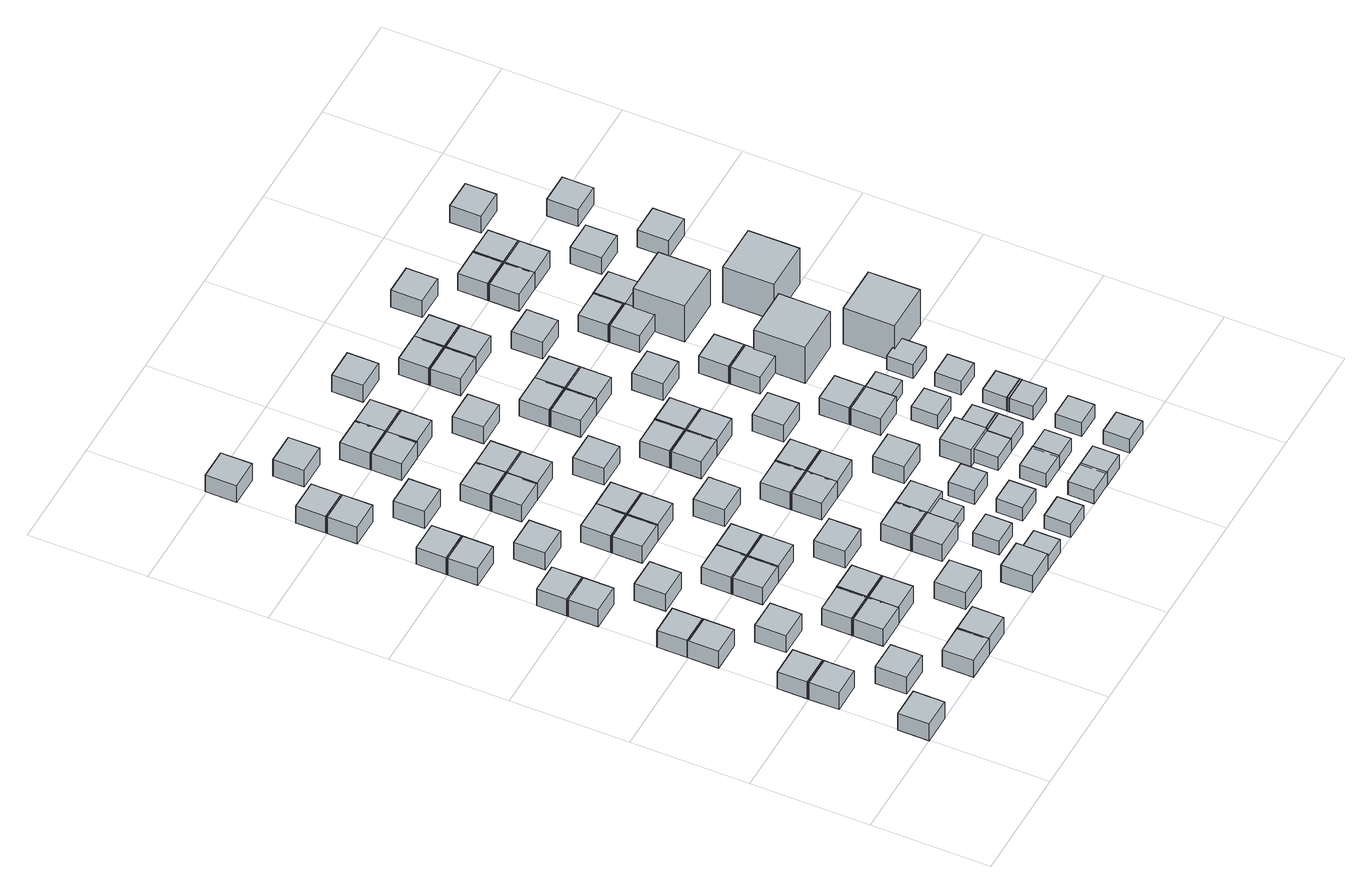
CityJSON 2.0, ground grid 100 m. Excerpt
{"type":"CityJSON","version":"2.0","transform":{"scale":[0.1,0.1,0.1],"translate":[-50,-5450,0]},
"CityObjects":{
"object1":{"type":"GenericCityObject","geometry":[{"type":"Solid","lod":"1","boundaries":[[[[0,1,2,3]],[[4,5,1,0]],[[5,6,2,1]],[[6,7,3,2]],[[7,4,0,3]],[[7,6,5,4]]]]}]},
"object2":{"type":"GenericCityObject","geometry":[{"type":"Solid","lod":"1","boundaries":[[[[8,9,10,11]],[[12,13,9,8]],[[13,14,10,9]],[[14,15,11,10]],[[15,12,8,11]],[[15,14,13,12]]]]}]},
"object3":{"type":"GenericCityObject","geometry":[{"type":"Solid","lod":"1","boundaries":[[[[16,17,18,19]],[[20,21,17,16]],[[21,22,18,17]],[[22,23,19,18]],[[23,20,16,19]],[[23,22,21,20]]]]}]},
"object4":{"type":"GenericCityObject","geometry":[{"type":"Solid","lod":"1","boundaries":[[[[24,25,26,27]],[[28,29,25,24]],[[29,30,26,25]],[[30,31,27,26]],[[31,28,24,27]],[[31,30,29,28]]]]}]},
"object5":{"type":"GenericCityObject","geometry":[{"type":"Solid","lod":"1","boundaries":[[[[32,33,34,35]],[[36,37,33,32]],[[37,38,34,33]],[[38,39,35,34]],[[39,36,32,35]],[[39,38,37,36]]]]}]},
"object6":{"type":"GenericCityObject","geometry":[{"type":"Solid","lod":"1","boundaries":[[[[40,41,42,43]],[[44,45,41,40]],[[45,46,42,41]],[[46,47,43,42]],[[47,44,40,43]],[[47,46,45,44]]]]}]},
"object7":{"type":"GenericCityObject","geometry":[{"type":"Solid","lod":"1","boundaries":[[[[48,49,50,51]],[[52,53,49,48]],[[53,54,50,49]],[[54,55,51,50]],[[55,52,48,51]],[[55,54,53,52]]]]}]},
"object8":{"type":"GenericCityObject","geometry":[{"type":"Solid","lod":"1","boundaries":[[[[56,57,58,59]],[[60,61,57,56]],[[61,62,58,57]],[[62,63,59,58]],[[63,60,56,59]],[[63,62,61,60]]]]}]},
"object9":{"type":"GenericCityObject","geometry":[{"type":"Solid","lod":"1","boundaries":[[[[64,65,66,67]],[[68,69,65,64]],[[69,70,66,65]],[[70,71,67,66]],[[71,68,64,67]],[[71,70,69,68]]]]}]},
"object10":{"type":"GenericCityObject","geometry":[{"type":"Solid","lod":"1","boundaries":[[[[72,73,74,75]],[[76,77,73,72]],[[77,78,74,73]],[[78,79,75,74]],[[79,76,72,75]],[[79,78,77,76]]]]}]},
"object11":{"type":"GenericCityObject","geometry":[{"type":"Solid","lod":"1","boundaries":[[[[80,81,82,83]],[[84,85,81,80]],[[85,86,82,81]],[[86,87,83,82]],[[87,84,80,83]],[[87,86,85,84]]]]}]},
"object12":{"type":"GenericCityObject","geometry":[{"type":"Solid","lod":"1","boundaries":[[[[88,89,90,91]],[[92,93,89,88]],[[93,94,90,89]],[[94,95,91,90]],[[95,92,88,91]],[[95,94,93,92]]]]}]},
"object13":{"type":"GenericCityObject","geometry":[{"type":"Solid","lod":"1","boundaries":[[[[96,97,98,99]],[[100,101,97,96]],[[101,102,98,97]],[[102,103,99,98]],[[103,100,96,99]],[[103,102,101,100]]]]}]},
"object14":{"type":"GenericCityObject","geometry":[{"type":"Solid","lod":"1","boundaries":[[[[104,105,106,107]],[[108,109,105,104]],[[109,110,106,105]],[[110,111,107,106]],[[111,108,104,107]],[[111,110,109,108]]]]}]},
"object15":{"type":"GenericCityObject","geometry":[{"type":"Solid","lod":"1","boundaries":[[[[112,113,114,115]],[[116,117,113,112]],[[117,118,114,113]],[[118,119,115,114]],[[119,116,112,115]],[[119,118,117,116]]]]}]},
"object16":{"type":"GenericCityObject","geometry":[{"type":"Solid","lod":"1","boundaries":[[[[120,121,122,123]],[[124,125,121,120]],[[125,126,122,121]],[[126,127,123,122]],[[127,124,120,123]],[[127,126,125,124]]]]}]},
"object17":{"type":"GenericCityObject","geometry":[{"type":"Solid","lod":"1","boundaries":[[[[128,129,130,131]],[[132,133,129,128]],[[133,134,130,129]],[[134,135,131,130]],[[135,132,128,131]],[[135,134,133,132]]]]}]},
"object18":{"type":"GenericCityObject","geometry":[{"type":"Solid","lod":"1","boundaries":[[[[136,137,138,139]],[[140,141,137,136]],[[141,142,138,137]],[[142,143,139,138]],[[143,140,136,139]],[[143,142,141,140]]]]}]},
"object19":{"type":"GenericCityObject","geometry":[{"type":"Solid","lod":"1","boundaries":[[[[144,145,146,147]],[[148,149,145,144]],[[149,150,146,145]],[[150,151,147,146]],[[151,148,144,147]],[[151,150,149,148]]]]}]},
"object20":{"type":"GenericCityObject","geometry":[{"type":"Solid","lod":"1","boundaries":[[[[152,153,154,155]],[[156,157,153,152]],[[157,158,154,153]],[[158,159,155,154]],[[159,156,152,155]],[[159,158,157,156]]]]}]},
"object21":{"type":"GenericCityObject","geometry":[{"type":"Solid","lod":"1","boundaries":[[[[160,161,162,163]],[[164,165,161,160]],[[165,166,162,161]],[[166,167,163,162]],[[167,164,160,163]],[[167,166,165,164]]]]}]},
"object22":{"type":"GenericCityObject","geometry":[{"type":"Solid","lod":"1","boundaries":[[[[168,169,170,171]],[[172,173,169,168]],[[173,174,170,169]],[[174,175,171,170]],[[175,172,168,171]],[[175,174,173,172]]]]}]},
"object23":{"type":"GenericCityObject","geometry":[{"type":"Solid","lod":"1","boundaries":[[[[176,177,178,179]],[[180,181,177,176]],[[181,182,178,177]],[[182,183,179,178]],[[183,180,176,179]],[[183,182,181,180]]]]}]},
"object24":{"type":"GenericCityObject","geometry":[{"type":"Solid","lod":"1","boundaries":[[[[184,185,186,187]],[[188,189,185,184]],[[189,190,186,185]],[[190,191,187,186]],[[191,188,184,187]],[[191,190,189,188]]]]}]},
"object25":{"type":"GenericCityObject","geometry":[{"type":"Solid","lod":"1","boundaries":[[[[192,193,194,195]],[[196,197,193,192]],[[197,198,194,193]],[[198,199,195,194]],[[199,196,192,195]],[[199,198,197,196]]]]}]},
"object26":{"type":"GenericCityObject","geometry":[{"type":"Solid","lod":"1","boundaries":[[[[200,201,202,203]],[[204,205,201,200]],[[205,206,202,201]],[[206,207,203,202]],[[207,204,200,203]],[[207,206,205,204]]]]}]},
"object27":{"type":"GenericCityObject","geometry":[{"type":"Solid","lod":"1","boundaries":[[[[208,209,210,211]],[[212,213,209,208]],[[213,214,210,209]],[[214,215,211,210]],[[215,212,208,211]],[[215,214,213,212]]]]}]},
"object28":{"type":"GenericCityObject","geometry":[{"type":"Solid","lod":"1","boundaries":[[[[216,217,218,219]],[[220,221,217,216]],[[221,222,218,217]],[[222,223,219,218]],[[223,220,216,219]],[[223,222,221,220]]]]}]},
"object29":{"type":"GenericCityObject","geometry":[{"type":"Solid","lod":"1","boundaries":[[[[224,225,226,227]],[[228,229,225,224]],[[229,230,226,225]],[[230,231,227,226]],[[231,228,224,227]],[[231,230,229,228]]]]}]},
"object30":{"type":"GenericCityObject","geometry":[{"type":"Solid","lod":"1","boundaries":[[[[232,233,234,235]],[[236,237,233,232]],[[237,238,234,233]],[[238,239,235,234]],[[239,236,232,235]],[[239,238,237,236]]]]}]},
"object31":{"type":"GenericCityObject","geometry":[{"type":"Solid","lod":"1","boundaries":[[[[240,241,242,243]],[[244,245,241,240]],[[245,246,242,241]],[[246,247,243,242]],[[247,244,240,243]],[[247,246,245,244]]]]}]},
"object32":{"type":"GenericCityObject","geometry":[{"type":"Solid","lod":"1","boundaries":[[[[248,249,250,251]],[[252,253,249,248]],[[253,254,250,249]],[[254,255,251,250]],[[255,252,248,251]],[[255,254,253,252]]]]}]},
"object33":{"type":"GenericCityObject","geometry":[{"type":"Solid","lod":"1","boundaries":[[[[256,257,258,259]],[[260,261,257,256]],[[261,262,258,257]],[[262,263,259,258]],[[263,260,256,259]],[[263,262,261,260]]]]}]},
"object34":{"type":"GenericCityObject","geometry":[{"type":"Solid","lod":"1","boundaries":[[[[264,265,266,267]],[[268,269,265,264]],[[269,270,266,265]],[[270,271,267,266]],[[271,268,264,267]],[[271,270,269,268]]]]}]},
"object35":{"type":"GenericCityObject","geometry":[{"type":"Solid","lod":"1","boundaries":[[[[272,273,274,275]],[[276,277,273,272]],[[277,278,274,273]],[[278,279,275,274]],[[279,276,272,275]],[[279,278,277,276]]]]}]},
"object36":{"type":"GenericCityObject","geometry":[{"type":"Solid","lod":"1","boundaries":[[[[280,281,282,283]],[[284,285,281,280]],[[285,286,282,281]],[[286,287,283,282]],[[287,284,280,283]],[[287,286,285,284]]]]}]},
"object37":{"type":"GenericCityObject","geometry":[{"type":"Solid","lod":"1","boundaries":[[[[288,289,290,291]],[[292,293,289,288]],[[293,294,290,289]],[[294,295,291,290]],[[295,292,288,291]],[[295,294,293,292]]]]}]},
"object38":{"type":"GenericCityObject","geometry":[{"type":"Solid","lod":"1","boundaries":[[[[296,297,298,299]],[[300,301,297,296]],[[301,302,298,297]],[[302,303,299,298]],[[303,300,296,299]],[[303,302,301,300]]]]}]},
"object39":{"type":"GenericCityObject","geometry":[{"type":"Solid","lod":"1","boundaries":[[[[304,305,306,307]],[[308,309,305,304]],[[309,310,306,305]],[[310,311,307,306]],[[311,308,304,307]],[[311,310,309,308]]]]}]},
"object40":{"type":"GenericCityObject","geometry":[{"type":"Solid","lod":"1","boundaries":[[[[312,313,314,315]],[[316,317,313,312]],[[317,318,314,313]],[[318,319,315,314]],[[319,316,312,315]],[[319,318,317,316]]]]}]},
"object41":{"type":"GenericCityObject","geometry":[{"type":"Solid","lod":"1","boundaries":[[[[320,321,322,323]],[[324,325,321,320]],[[325,326,322,321]],[[326,327,323,322]],[[327,324,320,323]],[[327,326,325,324]]]]}]},
"object42":{"type":"GenericCityObject","geometry":[{"type":"Solid","lod":"1","boundaries":[[[[328,329,330,331]],[[332,333,329,328]],[[333,334,330,329]],[[334,335,331,330]],[[335,332,328,331]],[[335,334,333,332]]]]}]},
"object43":{"type":"GenericCityObject","geometry":[{"type":"Solid","lod":"1","boundaries":[[[[336,337,338,339]],[[340,341,337,336]],[[341,342,338,337]],[[342,343,339,338]],[[343,340,336,339]],[[343,342,341,340]]]]}]},
"object44":{"type":"GenericCityObject","geometry":[{"type":"Solid","lod":"1","boundaries":[[[[344,345,346,347]],[[348,349,345,344]],[[349,350,346,345]],[[350,351,347,346]],[[351,348,344,347]],[[351,350,349,348]]]]}]},
"object45":{"type":"GenericCityObject","geometry":[{"type":"Solid","lod":"1","boundaries":[[[[352,353,354,355]],[[356,357,353,352]],[[357,358,354,353]],[[358,359,355,354]],[[359,356,352,355]],[[359,358,357,356]]]]}]},
"object46":{"type":"GenericCityObject","geometry":[{"type":"Solid","lod":"1","boundaries":[[[[360,361,362,363]],[[364,365,361,360]],[[365,366,362,361]],[[366,367,363,362]],[[367,364,360,363]],[[367,366,365,364]]]]}]},
"object47":{"type":"GenericCityObject","geometry":[{"type":"Solid","lod":"1","boundaries":[[[[368,369,370,371]],[[372,373,369,368]],[[373,374,370,369]],[[374,375,371,370]],[[375,372,368,371]],[[375,374,373,372]]]]}]},
"object48":{"type":"GenericCityObject","geometry":[{"type":"Solid","lod":"1","boundaries":[[[[376,377,378,379]],[[380,381,377,376]],[[381,382,378,377]],[[382,383,379,378]],[[383,380,376,379]],[[383,382,381,380]]]]}]},
"object49":{"type":"GenericCityObject","geometry":[{"type":"Solid","lod":"1","boundaries":[[[[384,385,386,387]],[[388,389,385,384]],[[389,390,386,385]],[[390,391,387,386]],[[391,388,384,387]],[[391,390,389,388]]]]}]},
"object50":{"type":"GenericCityObject","geometry":[{"type":"Solid","lod":"1","boundaries":[[[[392,393,394,395]],[[396,397,393,392]],[[397,398,394,393]],[[398,399,395,394]],[[399,396,392,395]],[[399,398,397,396]]]]}]},
"object51":{"type":"GenericCityObject","geometry":[{"type":"Solid","lod":"1","boundaries":[[[[400,401,402,403]],[[404,405,401,400]],[[405,406,402,401]],[[406,407,403,402]],[[407,404,400,403]],[[407,406,405,404]]]]}]},
"object52":{"type":"GenericCityObject","geometry":[{"type":"Solid","lod":"1","boundaries":[[[[408,409,410,411]],[[412,413,409,408]],[[413,414,410,409]],[[414,415,411,410]],[[415,412,408,411]],[[415,414,413,412]]]]}]},
"object53":{"type":"GenericCityObject","geometry":[{"type":"Solid","lod":"1","boundaries":[[[[416,417,418,419]],[[420,421,417,416]],[[421,422,418,417]],[[422,423,419,418]],[[423,420,416,419]],[[423,422,421,420]]]]}]},
"object54":{"type":"GenericCityObject","geometry":[{"type":"Solid","lod":"1","boundaries":[[[[424,425,426,427]],[[428,429,425,424]],[[429,430,426,425]],[[430,431,427,426]],[[431,428,424,427]],[[431,430,429,428]]]]}]},
"object55":{"type":"GenericCityObject","geometry":[{"type":"Solid","lod":"1","boundaries":[[[[432,433,434,435]],[[436,437,433,432]],[[437,438,434,433]],[[438,439,435,434]],[[439,436,432,435]],[[439,438,437,436]]]]}]},
"object56":{"type":"GenericCityObject","geometry":[{"type":"Solid","lod":"1","boundaries":[[[[440,441,442,443]],[[444,445,441,440]],[[445,446,442,441]],[[446,447,443,442]],[[447,444,440,443]],[[447,446,445,444]]]]}]},
"object57":{"type":"GenericCityObject","geometry":[{"type":"Solid","lod":"1","boundaries":[[[[448,449,450,451]],[[452,453,449,448]],[[453,454,450,449]],[[454,455,451,450]],[[455,452,448,451]],[[455,454,453,452]]]]}]},
"object58":{"type":"GenericCityObject","geometry":[{"type":"Solid","lod":"1","boundaries":[[[[456,457,458,459]],[[460,461,457,456]],[[461,462,458,457]],[[462,463,459,458]],[[463,460,456,459]],[[463,462,461,460]]]]}]},
"object59":{"type":"GenericCityObject","geometry":[{"type":"Solid","lod":"1","boundaries":[[[[464,465,466,467]],[[468,469,465,464]],[[469,470,466,465]],[[470,471,467,466]],[[471,468,464,467]],[[471,470,469,468]]]]}]},
"object60":{"type":"GenericCityObject","geometry":[{"type":"Solid","lod":"1","boundaries":[[[[472,473,474,475]],[[476,477,473,472]],[[477,478,474,473]],[[478,479,475,474]],[[479,476,472,475]],[[479,478,477,476]]]]}]},
"object61":{"type":"GenericCityObject","geometry":[{"type":"Solid","lod":"1","boundaries":[[[[480,481,482,483]],[[484,485,481,480]],[[485,486,482,481]],[[486,487,483,482]],[[487,484,480,483]],[[487,486,485,484]]]]}]},
"object62":{"type":"GenericCityObject","geometry":[{"type":"Solid","lod":"1","boundaries":[[[[488,489,490,491]],[[492,493,489,488]],[[493,494,490,489]],[[494,495,491,490]],[[495,492,488,491]],[[495,494,493,492]]]]}]},
"object63":{"type":"GenericCityObject","geometry":[{"type":"Solid","lod":"1","boundaries":[[[[496,497,498,499]],[[500,501,497,496]],[[501,502,498,497]],[[502,503,499,498]],[[503,500,496,499]],[[503,502,501,500]]]]}]},
"object64":{"type":"GenericCityObject","geometry":[{"type":"Solid","lod":"1","boundaries":[[[[504,505,506,507]],[[508,509,505,504]],[[509,510,506,505]],[[510,511,507,506]],[[511,508,504,507]],[[511,510,509,508]]]]}]},
"object65":{"type":"GenericCityObject","geometry":[{"type":"Solid","lod":"1","boundaries":[[[[512,513,514,515]],[[516,517,513,512]],[[517,518,514,513]],[[518,519,515,514]],[[519,516,512,515]],[[519,518,517,516]]]]}]},
"object66":{"type":"GenericCityObject","geometry":[{"type":"Solid","lod":"1","boundaries":[[[[520,521,522,523]],[[524,525,521,520]],[[525,526,522,521]],[[526,527,523,522]],[[527,524,520,523]],[[527,526,525,524]]]]}]},
"object67":{"type":"GenericCityObject","geometry":[{"type":"Solid","lod":"1","boundaries":[[[[528,529,530,531]],[[532,533,529,528]],[[533,534,530,529]],[[534,535,531,530]],[[535,532,528,531]],[[535,534,533,532]]]]}]},
"object68":{"type":"GenericCityObject","geometry":[{"type":"Solid","lod":"1","boundaries":[[[[536,537,538,539]],[[540,541,537,536]],[[541,542,538,537]],[[542,543,539,538]],[[543,540,536,539]],[[543,542,541,540]]]]}]},
"object69":{"type":"GenericCityObject","geometry":[{"type":"Solid","lod":"1","boundaries":[[[[544,545,546,547]],[[548,549,545,544]],[[549,550,546,545]],[[550,551,547,546]],[[551,548,544,547]],[[551,550,549,548]]]]}]},
"object70":{"type":"GenericCityObject","geometry":[{"type":"Solid","lod":"1","boundaries":[[[[552,553,554,555]],[[556,557,553,552]],[[557,558,554,553]],[[558,559,555,554]],[[559,556,552,555]],[[559,558,557,556]]]]}]},
"object71":{"type":"GenericCityObject","geometry":[{"type":"Solid","lod":"1","boundaries":[[[[560,561,562,563]],[[564,565,561,560]],[[565,566,562,561]],[[566,567,563,562]],[[567,564,560,563]],[[567,566,565,564]]]]}]},
"object72":{"type":"GenericCityObject","geometry":[{"type":"Solid","lod":"1","boundaries":[[[[568,569,570,571]],[[572,573,569,568]],[[573,574,570,569]],[[574,575,571,570]],[[575,572,568,571]],[[575,574,573,572]]]]}]},
"object73":{"type":"GenericCityObject","geometry":[{"type":"Solid","lod":"1","boundaries":[[[[576,577,578,579]],[[580,581,577,576]],[[581,582,578,577]],[[582,583,579,578]],[[583,580,576,579]],[[583,582,581,580]]]]}]},
"object74":{"type":"GenericCityObject","geometry":[{"type":"Solid","lod":"1","boundaries":[[[[584,585,586,587]],[[588,589,585,584]],[[589,590,586,585]],[[590,591,587,586]],[[591,588,584,587]],[[591,590,589,588]]]]}]},
"object75":{"type":"GenericCityObject","geometry":[{"type":"Solid","lod":"1","boundaries":[[[[592,593,594,595]],[[596,597,593,592]],[[597,598,594,593]],[[598,599,595,594]],[[599,596,592,595]],[[599,598,597,596]]]]}]},
"object76":{"type":"GenericCityObject","geometry":[{"type":"Solid","lod":"1","boundaries":[[[[600,601,602,603]],[[604,605,601,600]],[[605,606,602,601]],[[606,607,603,602]],[[607,604,600,603]],[[607,606,605,604]]]]}]},
"object77":{"type":"GenericCityObject","geometry":[{"type":"Solid","lod":"1","boundaries":[[[[608,609,610,611]],[[612,613,609,608]],[[613,614,610,609]],[[614,615,611,610]],[[615,612,608,611]],[[615,614,613,612]]]]}]},
"object78":{"type":"GenericCityObject","geometry":[{"type":"Solid","lod":"1","boundaries":[[[[616,617,618,619]],[[620,621,617,616]],[[621,622,618,617]],[[622,623,619,618]],[[623,620,616,619]],[[623,622,621,620]]]]}]},
"object79":{"type":"GenericCityObject","geometry":[{"type":"Solid","lod":"1","boundaries":[[[[624,625,626,627]],[[628,629,625,624]],[[629,630,626,625]],[[630,631,627,626]],[[631,628,624,627]],[[631,630,629,628]]]]}]},
"object80":{"type":"GenericCityObject","geometry":[{"type":"Solid","lod":"1","boundaries":[[[[632,633,634,635]],[[636,637,633,632]],[[637,638,634,633]],[[638,639,635,634]],[[639,636,632,635]],[[639,638,637,636]]]]}]},
"object81":{"type":"GenericCityObject","geometry":[{"type":"Solid","lod":"1","boundaries":[[[[640,641,642,643]],[[644,645,641,640]],[[645,646,642,641]],[[646,647,643,642]],[[647,644,640,643]],[[647,646,645,644]]]]}]},
"object82":{"type":"GenericCityObject","geometry":[{"type":"Solid","lod":"1","boundaries":[[[[648,649,650,651]],[[652,653,649,648]],[[653,654,650,649]],[[654,655,651,650]],[[655,652,648,651]],[[655,654,653,652]]]]}]},
"object83":{"type":"GenericCityObject","geometry":[{"type":"Solid","lod":"1","boundaries":[[[[656,657,658,659]],[[660,661,657,656]],[[661,662,658,657]],[[662,663,659,658]],[[663,660,656,659]],[[663,662,661,660]]]]}]},
"object84":{"type":"GenericCityObject","geometry":[{"type":"Solid","lod":"1","boundaries":[[[[664,665,666,667]],[[668,669,665,664]],[[669,670,666,665]],[[670,671,667,666]],[[671,668,664,667]],[[671,670,669,668]]]]}]},
"object85":{"type":"GenericCityObject","geometry":[{"type":"Solid","lod":"1","boundaries":[[[[672,673,674,675]],[[676,677,673,672]],[[677,678,674,673]],[[678,679,675,674]],[[679,676,672,675]],[[679,678,677,676]]]]}]},
"object86":{"type":"GenericCityObject","geometry":[{"type":"Solid","lod":"1","boundaries":[[[[680,681,682,683]],[[684,685,681,680]],[[685,686,682,681]],[[686,687,683,682]],[[687,684,680,683]],[[687,686,685,684]]]]}]},
"object87":{"type":"GenericCityObject","geometry":[{"type":"Solid","lod":"1","boundaries":[[[[688,689,690,691]],[[692,693,689,688]],[[693,694,690,689]],[[694,695,691,690]],[[695,692,688,691]],[[695,694,693,692]]]]}]},
"object88":{"type":"GenericCityObject","geometry":[{"type":"Solid","lod":"1","boundaries":[[[[696,697,698,699]],[[700,701,697,696]],[[701,702,698,697]],[[702,703,699,698]],[[703,700,696,699]],[[703,702,701,700]]]]}]},
"object89":{"type":"GenericCityObject","geometry":[{"type":"Solid","lod":"1","boundaries":[[[[704,705,706,707]],[[708,709,705,704]],[[709,710,706,705]],[[710,711,707,706]],[[711,708,704,707]],[[711,710,709,708]]]]}]},
"object90":{"type":"GenericCityObject","geometry":[{"type":"Solid","lod":"1","boundaries":[[[[712,713,714,715]],[[716,717,713,712]],[[717,718,714,713]],[[718,719,715,714]],[[719,716,712,715]],[[719,718,717,716]]]]}]},
"object91":{"type":"GenericCityObject","geometry":[{"type":"Solid","lod":"1","boundaries":[[[[720,721,722,723]],[[724,725,721,720]],[[725,726,722,721]],[[726,727,723,722]],[[727,724,720,723]],[[727,726,725,724]]]]}]},
"object92":{"type":"GenericCityObject","geometry":[{"type":"Solid","lod":"1","boundaries":[[[[728,729,730,731]],[[732,733,729,728]],[[733,734,730,729]],[[734,735,731,730]],[[735,732,728,731]],[[735,734,733,732]]]]}]},
"object93":{"type":"GenericCityObject","geometry":[{"type":"Solid","lod":"1","boundaries":[[[[736,737,738,739]],[[740,741,737,736]],[[741,742,738,737]],[[742,743,739,738]],[[743,740,736,739]],[[743,742,741,740]]]]}]},
"object94":{"type":"GenericCityObject","geometry":[{"type":"Solid","lod":"1","boundaries":[[[[744,745,746,747]],[[748,749,745,744]],[[749,750,746,745]],[[750,751,747,746]],[[751,748,744,747]],[[751,750,749,748]]]]}]},
"object95":{"type":"GenericCityObject","geometry":[{"type":"Solid","lod":"1","boundaries":[[[[752,753,754,755]],[[756,757,753,752]],[[757,758,754,753]],[[758,759,755,754]],[[759,756,752,755]],[[759,758,757,756]]]]}]},
"object96":{"type":"GenericCityObject","geometry":[{"type":"Solid","lod":"1","boundaries":[[[[760,761,762,763]],[[764,765,761,760]],[[765,766,762,761]],[[766,767,763,762]],[[767,764,760,763]],[[767,766,765,764]]]]}]},
"object97":{"type":"GenericCityObject","geometry":[{"type":"Solid","lod":"1","boundaries":[[[[768,769,770,771]],[[772,773,769,768]],[[773,774,770,769]],[[774,775,771,770]],[[775,772,768,771]],[[775,774,773,772]]]]}]},
"object98":{"type":"GenericCityObject","geometry":[{"type":"Solid","lod":"1","boundaries":[[[[776,777,778,779]],[[780,781,777,776]],[[781,782,778,777]],[[782,783,779,778]],[[783,780,776,779]],[[783,782,781,780]]]]}]},
"object99":{"type":"GenericCityObject","geometry":[{"type":"Solid","lod":"1","boundaries":[[[[784,785,786,787]],[[788,789,785,784]],[[789,790,786,785]],[[790,791,787,786]],[[791,788,784,787]],[[791,790,789,788]]]]}]},
"object100":{"type":"GenericCityObject","geometry":[{"type":"Solid","lod":"1","boundaries":[[[[792,793,794,795]],[[796,797,793,792]],[[797,798,794,793]],[[798,799,795,794]],[[799,796,792,795]],[[799,798,797,796]]]]}]},
"object101":{"type":"GenericCityObject","geometry":[{"type":"Solid","lod":"1","boundaries":[[[[800,801,802,803]],[[804,805,801,800]],[[805,806,802,801]],[[806,807,803,802]],[[807,804,800,803]],[[807,806,805,804]]]]}]},
"object102":{"type":"GenericCityObject","geometry":[{"type":"Solid","lod":"1","boundaries":[[[[808,809,810,811]],[[812,813,809,808]],[[813,814,810,809]],[[814,815,811,810]],[[815,812,808,811]],[[815,814,813,812]]]]}]},
"object103":{"type":"GenericCityObject","geometry":[{"type":"Solid","lod":"1","boundaries":[[[[816,817,818,819]],[[820,821,817,816]],[[821,822,818,817]],[[822,823,819,818]],[[823,820,816,819]],[[823,822,821,820]]]]}]},
"object104":{"type":"GenericCityObject","geometry":[{"type":"Solid","lod":"1","boundaries":[[[[824,825,826,827]],[[828,829,825,824]],[[829,830,826,825]],[[830,831,827,826]],[[831,828,824,827]],[[831,830,829,828]]]]}]},
"object105":{"type":"GenericCityObject","geometry":[{"type":"Solid","lod":"1","boundaries":[[[[832,833,834,835]],[[836,837,833,832]],[[837,838,834,833]],[[838,839,835,834]],[[839,836,832,835]],[[839,838,837,836]]]]}]},
"object106":{"type":"GenericCityObject","geometry":[{"type":"Solid","lod":"1","boundaries":[[[[840,841,842,843]],[[844,845,841,840]],[[845,846,842,841]],[[846,847,843,842]],[[847,844,840,843]],[[847,846,845,844]]]]}]},
"object107":{"type":"GenericCityObject","geometry":[{"type":"Solid","lod":"1","boundaries":[[[[848,849,850,851]],[[852,853,849,848]],[[853,854,850,849]],[[854,855,851,850]],[[855,852,848,851]],[[855,854,853,852]]]]}]},
"object108":{"type":"GenericCityObject","geometry":[{"type":"Solid","lod":"1","boundaries":[[[[856,857,858,859]],[[860,861,857,856]],[[861,862,858,857]],[[862,863,859,858]],[[863,860,856,859]],[[863,862,861,860]]]]}]},
"object109":{"type":"GenericCityObject","geometry":[{"type":"Solid","lod":"1","boundaries":[[[[864,865,866,867]],[[868,869,865,864]],[[869,870,866,865]],[[870,871,867,866]],[[871,868,864,867]],[[871,870,869,868]]]]}]},
"object110":{"type":"GenericCityObject","geometry":[{"type":"Solid","lod":"1","boundaries":[[[[872,873,874,875]],[[876,877,873,872]],[[877,878,874,873]],[[878,879,875,874]],[[879,876,872,875]],[[879,878,877,876]]]]}]},
"object111":{"type":"GenericCityObject","geometry":[{"type":"Solid","lod":"1","boundaries":[[[[880,881,882,883]],[[884,885,881,880]],[[885,886,882,881]],[[886,887,883,882]],[[887,884,880,883]],[[887,886,885,884]]]]}]},
"object112":{"type":"GenericCityObject","geometry":[{"type":"Solid","lod":"1","boundaries":[[[[888,889,890,891]],[[892,893,889,888]],[[893,894,890,889]],[[894,895,891,890]],[[895,892,888,891]],[[895,894,893,892]]]]}]}
},
"vertices":[
[0,0,0],[262,0,0],[262,262,0],[0,262,0],[0,0,175],[262,0,175],[262,262,175],[0,262,175],
[0,750,0],[262,750,0],[262,1012,0],[0,1012,0],[0,750,175],[262,750,175],[262,1012,175],[0,1012,175],
[0,1000,0],[262,1000,0],[262,1262,0],[0,1262,0],[0,1000,175],[262,1000,175],[262,1262,175],[0,1262,175],
[370,370,0],[632,370,0],[632,632,0],[370,632,0],[370,370,175],[632,370,175],[632,632,175],[370,632,175],
[0,1750,0],[262,1750,0],[262,2012,0],[0,2012,0],[0,1750,175],[262,1750,175],[262,2012,175],[0,2012,175],
[0,2000,0],[262,2000,0],[262,2262,0],[0,2262,0],[0,2000,175],[262,2000,175],[262,2262,175],[0,2262,175],
[750,0,0],[1012,0,0],[1012,262,0],[750,262,0],[750,0,175],[1012,0,175],[1012,262,175],[750,262,175],
[370,1370,0],[632,1370,0],[632,1632,0],[370,1632,0],[370,1370,175],[632,1370,175],[632,1632,175],[370,1632,175],
[0,2750,0],[262,2750,0],[262,3012,0],[0,3012,0],[0,2750,175],[262,2750,175],[262,3012,175],[0,3012,175],
[0,3000,0],[262,3000,0],[262,3262,0],[0,3262,0],[0,3000,175],[262,3000,175],[262,3262,175],[0,3262,175],
[750,750,0],[1012,750,0],[1012,1012,0],[750,1012,0],[750,750,175],[1012,750,175],[1012,1012,175],[750,1012,175],
[1000,0,0],[1262,0,0],[1262,262,0],[1000,262,0],[1000,0,175],[1262,0,175],[1262,262,175],[1000,262,175],
[750,1000,0],[1012,1000,0],[1012,1262,0],[750,1262,0],[750,1000,175],[1012,1000,175],[1012,1262,175],[750,1262,175],
[370,2370,0],[632,2370,0],[632,2632,0],[370,2632,0],[370,2370,175],[632,2370,175],[632,2632,175],[370,2632,175],
[0,3750,0],[262,3750,0],[262,4012,0],[0,4012,0],[0,3750,175],[262,3750,175],[262,4012,175],[0,4012,175],
[0,4000,0],[262,4000,0],[262,4262,0],[0,4262,0],[0,4000,175],[262,4000,175],[262,4262,175],[0,4262,175],
[1000,750,0],[1262,750,0],[1262,1012,0],[1000,1012,0],[1000,750,175],[1262,750,175],[1262,1012,175],[1000,1012,175],
[750,1750,0],[1012,1750,0],[1012,2012,0],[750,2012,0],[750,1750,175],[1012,1750,175],[1012,2012,175],[750,2012,175],
[1000,1000,0],[1262,1000,0],[1262,1262,0],[1000,1262,0],[1000,1000,175],[1262,1000,175],[1262,1262,175],[1000,1262,175],
[750,2000,0],[1012,2000,0],[1012,2262,0],[750,2262,0],[750,2000,175],[1012,2000,175],[1012,2262,175],[750,2262,175],
[370,3370,0],[632,3370,0],[632,3632,0],[370,3632,0],[370,3370,175],[632,3370,175],[632,3632,175],[370,3632,175],
[0,4750,0],[262,4750,0],[262,5012,0],[0,5012,0],[0,4750,175],[262,4750,175],[262,5012,175],[0,5012,175],
[1370,370,0],[1632,370,0],[1632,632,0],[1370,632,0],[1370,370,175],[1632,370,175],[1632,632,175],[1370,632,175],
[0,5000,0],[262,5000,0],[262,5262,0],[0,5262,0],[0,5000,175],[262,5000,175],[262,5262,175],[0,5262,175],
[1000,1750,0],[1262,1750,0],[1262,2012,0],[1000,2012,0],[1000,1750,175],[1262,1750,175],[1262,2012,175],[1000,2012,175],
[750,2750,0],[1012,2750,0],[1012,3012,0],[750,3012,0],[750,2750,175],[1012,2750,175],[1012,3012,175],[750,3012,175],
[1000,2000,0],[1262,2000,0],[1262,2262,0],[1000,2262,0],[1000,2000,175],[1262,2000,175],[1262,2262,175],[1000,2262,175],
[750,3000,0],[1012,3000,0],[1012,3262,0],[750,3262,0],[750,3000,175],[1012,3000,175],[1012,3262,175],[750,3262,175],
[370,4370,0],[632,4370,0],[632,4632,0],[370,4632,0],[370,4370,175],[632,4370,175],[632,4632,175],[370,4632,175],
[0,5750,0],[262,5750,0],[262,6012,0],[0,6012,0],[0,5750,175],[262,5750,175],[262,6012,175],[0,6012,175],
[1750,0,0],[2012,0,0],[2012,262,0],[1750,262,0],[1750,0,175],[2012,0,175],[2012,262,175],[1750,262,175],
[1370,1370,0],[1632,1370,0],[1632,1632,0],[1370,1632,0],[1370,1370,175],[1632,1370,175],[1632,1632,175],[1370,1632,175],
[1000,2750,0],[1262,2750,0],[1262,3012,0],[1000,3012,0],[1000,2750,175],[1262,2750,175],[1262,3012,175],[1000,3012,175],
[750,3750,0],[1012,3750,0],[1012,4012,0],[750,4012,0],[750,3750,175],[1012,3750,175],[1012,4012,175],[750,4012,175],
[1000,3000,0],[1262,3000,0],[1262,3262,0],[1000,3262,0],[1000,3000,175],[1262,3000,175],[1262,3262,175],[1000,3262,175],
[750,4000,0],[1012,4000,0],[1012,4262,0],[750,4262,0],[750,4000,175],[1012,4000,175],[1012,4262,175],[750,4262,175],
[2000,0,0],[2220,0,0],[2220,220,0],[2000,220,0],[2000,0,140],[2220,0,140],[2220,220,140],[2000,220,140],
[1750,750,0],[2012,750,0],[2012,1012,0],[1750,1012,0],[1750,750,175],[2012,750,175],[2012,1012,175],[1750,1012,175],
[370,5370,0],[632,5370,0],[632,5632,0],[370,5632,0],[370,5370,175],[632,5370,175],[632,5632,175],[370,5632,175],
[1750,1000,0],[2012,1000,0],[2012,1262,0],[1750,1262,0],[1750,1000,175],[2012,1000,175],[2012,1262,175],[1750,1262,175],
[1370,2370,0],[1632,2370,0],[1632,2632,0],[1370,2632,0],[1370,2370,175],[1632,2370,175],[1632,2632,175],[1370,2632,175],
[2000,400,0],[2220,400,0],[2220,620,0],[2000,620,0],[2000,400,140],[2220,400,140],[2220,620,140],[2000,620,140],
[1000,3750,0],[1262,3750,0],[1262,4012,0],[1000,4012,0],[1000,3750,175],[1262,3750,175],[1262,4012,175],[1000,4012,175],
[750,4750,0],[1012,4750,0],[1012,5012,0],[750,5012,0],[750,4750,175],[1012,4750,175],[1012,5012,175],[750,5012,175],
[1000,4000,0],[1262,4000,0],[1262,4262,0],[1000,4262,0],[1000,4000,175],[1262,4000,175],[1262,4262,175],[1000,4262,175],
[2000,800,0],[2220,800,0],[2220,1020,0],[2000,1020,0],[2000,800,140],[2220,800,140],[2220,1020,140],[2000,1020,140],
[750,5000,0],[1012,5000,0],[1012,5262,0],[750,5262,0],[750,5000,175],[1012,5000,175],[1012,5262,175],[750,5262,175],
[1750,1750,0],[2012,1750,0],[2012,2012,0],[1750,2012,0],[1750,1750,175],[2012,1750,175],[2012,2012,175],[1750,2012,175],
[2000,1000,0],[2262,1000,0],[2262,1262,0],[2000,1262,0],[2000,1000,175],[2262,1000,175],[2262,1262,175],[2000,1262,175],
[1750,2000,0],[2012,2000,0],[2012,2262,0],[1750,2262,0],[1750,2000,175],[2012,2000,175],[2012,2262,175],[1750,2262,175],
[2400,0,0],[2620,0,0],[2620,220,0],[2400,220,0],[2400,0,140],[2620,0,140],[2620,220,140],[2400,220,140],
[1370,3370,0],[1632,3370,0],[1632,3632,0],[1370,3632,0],[1370,3370,175],[1632,3370,175],[1632,3632,175],[1370,3632,175],
[1000,4750,0],[1262,4750,0],[1262,5012,0],[1000,5012,0],[1000,4750,175],[1262,4750,175],[1262,5012,175],[1000,5012,175],
[2400,400,0],[2620,400,0],[2620,620,0],[2400,620,0],[2400,400,140],[2620,400,140],[2620,620,140],[2400,620,140],
[1000,5000,0],[1262,5000,0],[1262,5262,0],[1000,5262,0],[1000,5000,175],[1262,5000,175],[1262,5262,175],[1000,5262,175],
[2000,1750,0],[2262,1750,0],[2262,2012,0],[2000,2012,0],[2000,1750,175],[2262,1750,175],[2262,2012,175],[2000,2012,175],
[1750,2750,0],[2012,2750,0],[2012,3012,0],[1750,3012,0],[1750,2750,175],[2012,2750,175],[2012,3012,175],[1750,3012,175],
[2000,2000,0],[2262,2000,0],[2262,2262,0],[2000,2262,0],[2000,2000,175],[2262,2000,175],[2262,2262,175],[2000,2262,175],
[2400,800,0],[2620,800,0],[2620,1020,0],[2400,1020,0],[2400,800,140],[2620,800,140],[2620,1020,140],[2400,1020,140],
[1750,3000,0],[2012,3000,0],[2012,3262,0],[1750,3262,0],[1750,3000,175],[2012,3000,175],[2012,3262,175],[1750,3262,175],
[1370,4370,0],[1632,4370,0],[1632,4632,0],[1370,4632,0],[1370,4370,175],[1632,4370,175],[1632,4632,175],[1370,4632,175],
[2800,0,0],[3020,0,0],[3020,220,0],[2800,220,0],[2800,0,140],[3020,0,140],[3020,220,140],[2800,220,140],
[2370,1370,0],[2632,1370,0],[2632,1632,0],[2370,1632,0],[2370,1370,175],[2632,1370,175],[2632,1632,175],[2370,1632,175],
[2000,2750,0],[2262,2750,0],[2262,3012,0],[2000,3012,0],[2000,2750,175],[2262,2750,175],[2262,3012,175],[2000,3012,175],
[1750,3750,0],[2012,3750,0],[2012,4012,0],[1750,4012,0],[1750,3750,175],[2012,3750,175],[2012,4012,175],[1750,4012,175],
[2800,400,0],[3020,400,0],[3020,620,0],[2800,620,0],[2800,400,140],[3020,400,140],[3020,620,140],[2800,620,140],
[2000,3000,0],[2262,3000,0],[2262,3262,0],[2000,3262,0],[2000,3000,175],[2262,3000,175],[2262,3262,175],[2000,3262,175],
[1750,4000,0],[2012,4000,0],[2012,4262,0],[1750,4262,0],[1750,4000,175],[2012,4000,175],[2012,4262,175],[1750,4262,175],
[3000,0,0],[3220,0,0],[3220,220,0],[3000,220,0],[3000,0,140],[3220,0,140],[3220,220,140],[3000,220,140],
[1370,5370,0],[1632,5370,0],[1632,5632,0],[1370,5632,0],[1370,5370,175],[1632,5370,175],[1632,5632,175],[1370,5632,175],
[2800,800,0],[3020,800,0],[3020,1020,0],[2800,1020,0],[2800,800,140],[3020,800,140],[3020,1020,140],[2800,1020,140],
[2750,1000,0],[3012,1000,0],[3012,1262,0],[2750,1262,0],[2750,1000,175],[3012,1000,175],[3012,1262,175],[2750,1262,175],
[2370,2370,0],[2632,2370,0],[2632,2632,0],[2370,2632,0],[2370,2370,175],[2632,2370,175],[2632,2632,175],[2370,2632,175],
[3000,400,0],[3220,400,0],[3220,620,0],[3000,620,0],[3000,400,140],[3220,400,140],[3220,620,140],[3000,620,140],
[2000,3750,0],[2262,3750,0],[2262,4012,0],[2000,4012,0],[2000,3750,175],[2262,3750,175],[2262,4012,175],[2000,4012,175],
[1750,4750,0],[2012,4750,0],[2012,5012,0],[1750,5012,0],[1750,4750,175],[2012,4750,175],[2012,5012,175],[1750,5012,175],
[2000,4000,0],[2262,4000,0],[2262,4262,0],[2000,4262,0],[2000,4000,175],[2262,4000,175],[2262,4262,175],[2000,4262,175],
[3000,800,0],[3220,800,0],[3220,1020,0],[3000,1020,0],[3000,800,140],[3220,800,140],[3220,1020,140],[3000,1020,140],
[1750,5000,0],[2012,5000,0],[2012,5262,0],[1750,5262,0],[1750,5000,175],[2012,5000,175],[2012,5262,175],[1750,5262,175],
[3000,1000,0],[3220,1000,0],[3220,1220,0],[3000,1220,0],[3000,1000,140],[3220,1000,140],[3220,1220,140],[3000,1220,140],
[2750,1750,0],[3012,1750,0],[3012,2012,0],[2750,2012,0],[2750,1750,175],[3012,1750,175],[3012,2012,175],[2750,2012,175],
[2750,2000,0],[3012,2000,0],[3012,2262,0],[2750,2262,0],[2750,2000,175],[3012,2000,175],[3012,2262,175],[2750,2262,175],
[3400,0,0],[3620,0,0],[3620,220,0],[3400,220,0],[3400,0,140],[3620,0,140],[3620,220,140],[3400,220,140],
[2370,3370,0],[2632,3370,0],[2632,3632,0],[2370,3632,0],[2370,3370,175],[2632,3370,175],[2632,3632,175],[2370,3632,175],
[3000,1400,0],[3220,1400,0],[3220,1620,0],[3000,1620,0],[3000,1400,140],[3220,1400,140],[3220,1620,140],[3000,1620,140],
[2000,4750,0],[2262,4750,0],[2262,5012,0],[2000,5012,0],[2000,4750,175],[2262,4750,175],[2262,5012,175],[2000,5012,175],
[3400,400,0],[3620,400,0],[3620,620,0],[3400,620,0],[3400,400,140],[3620,400,140],[3620,620,140],[3400,620,140],
[2000,5000,0],[2262,5000,0],[2262,5262,0],[2000,5262,0],[2000,5000,175],[2262,5000,175],[2262,5262,175],[2000,5262,175],
[3000,1800,0],[3220,1800,0],[3220,2020,0],[3000,2020,0],[3000,1800,140],[3220,1800,140],[3220,2020,140],[3000,2020,140],
[2750,2750,0],[3012,2750,0],[3012,3012,0],[2750,3012,0],[2750,2750,175],[3012,2750,175],[3012,3012,175],[2750,3012,175],
[3400,800,0],[3620,800,0],[3620,1020,0],[3400,1020,0],[3400,800,140],[3620,800,140],[3620,1020,140],[3400,1020,140],
[2750,3000,0],[3012,3000,0],[3012,3262,0],[2750,3262,0],[2750,3000,175],[3012,3000,175],[3012,3262,175],[2750,3262,175],
[3400,1000,0],[3620,1000,0],[3620,1220,0],[3400,1220,0],[3400,1000,140],[3620,1000,140],[3620,1220,140],[3400,1220,140],
[2370,4370,0],[2632,4370,0],[2632,4632,0],[2370,4632,0],[2370,4370,175],[2632,4370,175],[2632,4632,175],[2370,4632,175],
[3400,1400,0],[3620,1400,0],[3620,1620,0],[3400,1620,0],[3400,1400,140],[3620,1400,140],[3620,1620,140],[3400,1620,140],
[3000,2500,0],[3429,2500,0],[3429,2929,0],[3000,2929,0],[3000,2500,375],[3429,2500,375],[3429,2929,375],[3000,2929,375],
[2750,3750,0],[3012,3750,0],[3012,4012,0],[2750,4012,0],[2750,3750,175],[3012,3750,175],[3012,4012,175],[2750,4012,175],
[3400,1800,0],[3620,1800,0],[3620,2020,0],[3400,2020,0],[3400,1800,140],[3620,1800,140],[3620,2020,140],[3400,2020,140],
[2750,4000,0],[3012,4000,0],[3012,4262,0],[2750,4262,0],[2750,4000,175],[3012,4000,175],[3012,4262,175],[2750,4262,175],
[2370,5370,0],[2632,5370,0],[2632,5632,0],[2370,5632,0],[2370,5370,175],[2632,5370,175],[2632,5632,175],[2370,5632,175],
[3000,3500,0],[3429,3500,0],[3429,3929,0],[3000,3929,0],[3000,3500,375],[3429,3500,375],[3429,3929,375],[3000,3929,375],
[2750,4750,0],[3012,4750,0],[3012,5012,0],[2750,5012,0],[2750,4750,175],[3012,4750,175],[3012,5012,175],[2750,5012,175],
[3000,4000,0],[3262,4000,0],[3262,4262,0],[3000,4262,0],[3000,4000,175],[3262,4000,175],[3262,4262,175],[3000,4262,175],
[3500,2000,0],[3929,2000,0],[3929,2429,0],[3500,2429,0],[3500,2000,375],[3929,2000,375],[3929,2429,375],[3500,2429,375],
[2750,5000,0],[3012,5000,0],[3012,5262,0],[2750,5262,0],[2750,5000,175],[3012,5000,175],[3012,5262,175],[2750,5262,175],
[3000,4750,0],[3262,4750,0],[3262,5012,0],[3000,5012,0],[3000,4750,175],[3262,4750,175],[3262,5012,175],[3000,5012,175],
[3000,5000,0],[3262,5000,0],[3262,5262,0],[3000,5262,0],[3000,5000,175],[3262,5000,175],[3262,5262,175],[3000,5262,175],
[3500,3000,0],[3929,3000,0],[3929,3429,0],[3500,3429,0],[3500,3000,375],[3929,3000,375],[3929,3429,375],[3500,3429,375],
[3370,4370,0],[3632,4370,0],[3632,4632,0],[3370,4632,0],[3370,4370,175],[3632,4370,175],[3632,4632,175],[3370,4632,175],
[3750,4000,0],[4012,4000,0],[4012,4262,0],[3750,4262,0],[3750,4000,175],[4012,4000,175],[4012,4262,175],[3750,4262,175],
[3370,5370,0],[3632,5370,0],[3632,5632,0],[3370,5632,0],[3370,5370,175],[3632,5370,175],[3632,5632,175],[3370,5632,175],
[3750,4750,0],[4012,4750,0],[4012,5012,0],[3750,5012,0],[3750,4750,175],[4012,4750,175],[4012,5012,175],[3750,5012,175]
]}
